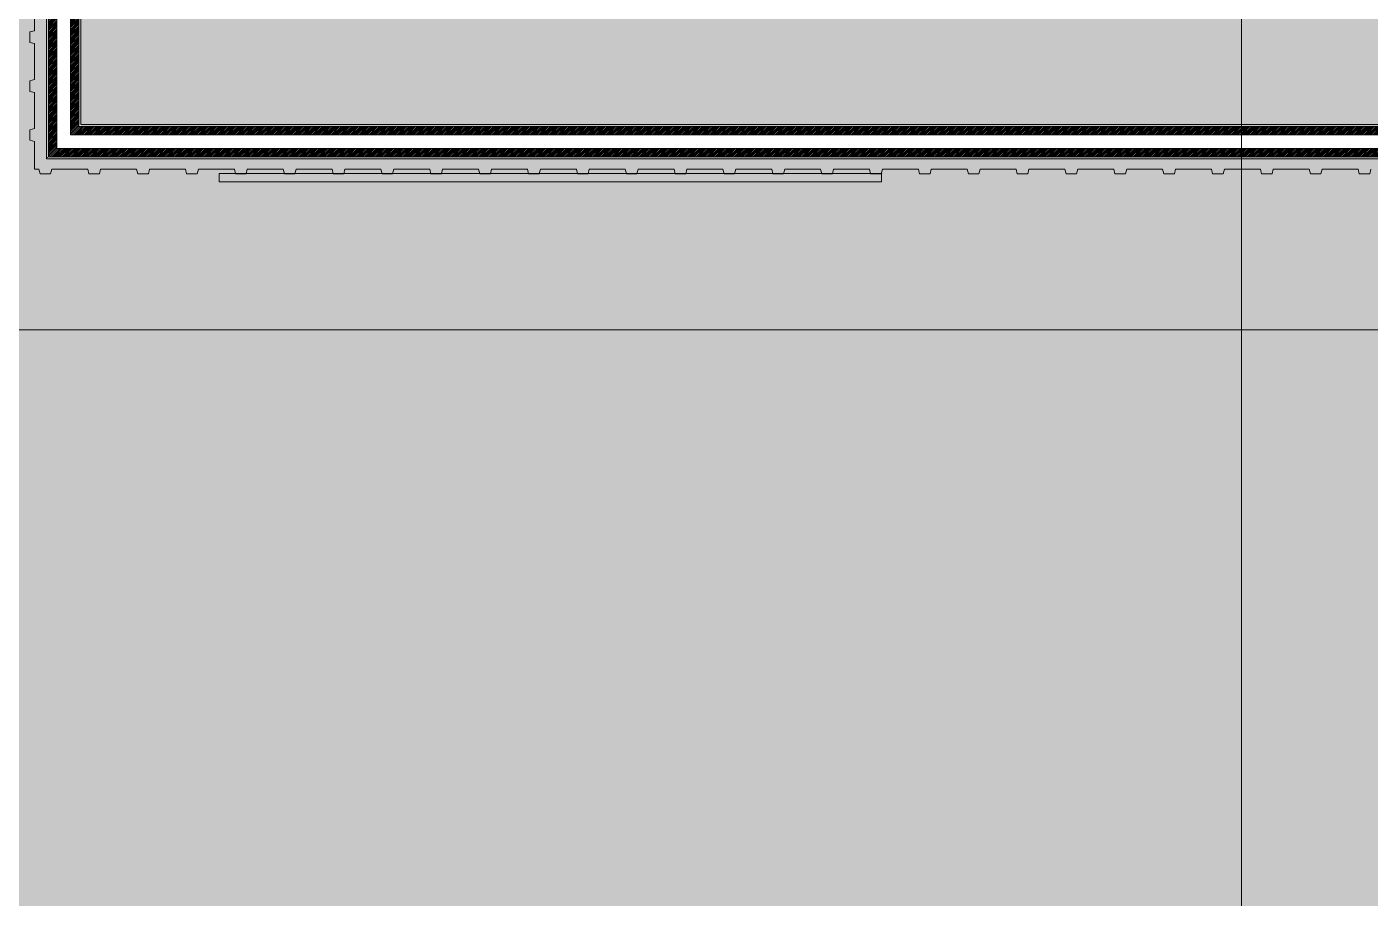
# Model space of a CAD drawing. Header units: millimetres. Extents: x 141848 to 1648660, y -465012 to -151356.
# Drawn here: x 162700 to 173697, y -265459 to -258331 of the extents above; entities that cross this region are included whole.
import ezdxf

# ---------------------------------------------------------------- set-up
doc = ezdxf.new("R2010")
doc.units = ezdxf.units.MM
doc.header["$MEASUREMENT"] = 0
doc.linetypes.add('Wipeout_Contour', pattern=[1000, 0, -1000])
doc.layers.add('Marques - Coupes', color=7, linetype='Continuous')
doc.layers.add('Sols_ Dalles', color=7, linetype='Continuous')
pattern_1 = [(45, (0, 175), (-55.684659, 55.684659), [0, -52.5, 0, -78.75]), (110, (175, 175), (74.000794, 26.934086), [0, -38.5, 0, -66.5])]
pattern_2 = [(45, (0, 0), (-7.0710678, 7.0710678), [])]

# ---------------------------------------------------------------- blocks, each defined once
blk = doc.blocks.new('Dalle_21_2', base_point=(162861, -259411))
at = {"layer": 'Sols_ Dalles', "linetype": 'Continuous', "lineweight": 0, "true_color": 0x3f3f3f}
blk.add_hatch(color=250, dxfattribs=at).paths.add_polyline_path([(162861, -259411), (195375, -259411), (195375, -231416), (162861, -231416)])
at = {"layer": 'Sols_ Dalles', "color": 250, "linetype": 'Continuous', "lineweight": 5, "true_color": 0x1f1f1f, "flags": 128}
blk.add_lwpolyline([(162861, -259411), (195375, -259411), (195375, -231416), (162861, -231416)], close=True, dxfattribs=at)
blk = doc.blocks.new('Mur_103_2', base_point=(195375, -259411))
at = {"color": 254, "linetype": 'Wipeout_Contour', "lineweight": 0, "ltscale": 918621.513168}
blk.add_wipeout([(163126, -259131), (163126, -259146), (163141, -259131)], dxfattribs=at)
at = {"color": 254, "linetype": 'Wipeout_Contour', "lineweight": 0, "ltscale": 918871.422039}
blk.add_wipeout([(162861, -259396), (162861, -259411), (162876, -259396)], dxfattribs=at)
at = {"linetype": 'Continuous', "lineweight": 5, "true_color": 0x5f5f5f}
h = blk.add_hatch(dxfattribs=at)
h.set_pattern_fill('Enduit_0002', color=251, style=0, pattern_type=2)
h.set_pattern_definition(pattern_1)
h.paths.add_polyline_path([(163126, -259131), (163126, -259146), (163141, -259131)])
h = blk.add_hatch(dxfattribs=at)
h.set_pattern_fill('Enduit_0002', color=251, style=0, pattern_type=2)
h.set_pattern_definition(pattern_1)
h.paths.add_polyline_path([(162861, -259396), (162861, -259411), (162876, -259396)])
at = {"color": 254, "linetype": 'Wipeout_Contour', "lineweight": 0, "ltscale": 918793.347361}
blk.add_wipeout([(162876, -259326), (162876, -259396), (162946, -259326)], dxfattribs=at)
at = {"linetype": 'Continuous', "lineweight": 5, "true_color": 0x5f5f5f}
h = blk.add_hatch(dxfattribs=at)
h.set_pattern_fill('Briques_terre_cuite__int_94', color=251, style=0, pattern_type=2)
h.set_pattern_definition(pattern_2)
h.paths.add_polyline_path([(162876, -259326), (162876, -259396), (162946, -259326)])
at = {"color": 254, "linetype": 'Wipeout_Contour', "lineweight": 0, "ltscale": 918680.828555}
blk.add_wipeout([(162946, -259216), (162946, -259326), (163056, -259216)], dxfattribs=at)
at = {"color": 254, "linetype": 'Wipeout_Contour', "lineweight": 0, "ltscale": 918892.416914}
blk.add_wipeout([(162876, -259396), (162861, -259411), (162876, -259411)], dxfattribs=at)
at = {"linetype": 'Continuous', "lineweight": 5, "true_color": 0x5f5f5f}
h = blk.add_hatch(dxfattribs=at)
h.set_pattern_fill('Enduit_0002', color=251, style=0, pattern_type=2)
h.set_pattern_definition(pattern_1)
h.paths.add_polyline_path([(162876, -259396), (162861, -259411), (162876, -259411)])
at = {"color": 254, "linetype": 'Wipeout_Contour', "lineweight": 0, "ltscale": 918623.59092}
blk.add_wipeout([(163056, -259146), (163056, -259216), (163126, -259146)], dxfattribs=at)
at = {"linetype": 'Continuous', "lineweight": 5, "true_color": 0x5f5f5f}
h = blk.add_hatch(dxfattribs=at)
h.set_pattern_fill('Briques_terre_cuite__int_94', color=251, style=0, pattern_type=2)
h.set_pattern_definition(pattern_2)
h.paths.add_polyline_path([(163056, -259146), (163056, -259216), (163126, -259146)])
at = {"color": 254, "linetype": 'Wipeout_Contour', "lineweight": 0, "ltscale": 1262074.220768366}
blk.add_wipeout([(195360, -259396), (162876, -259396), (162876, -259411), (195360, -259411)], dxfattribs=at)
at = {"linetype": 'Continuous', "lineweight": 5, "true_color": 0x5f5f5f}
h = blk.add_hatch(dxfattribs=at)
h.set_pattern_fill('Enduit_0002', color=251, style=0, pattern_type=2)
h.set_pattern_definition(pattern_1)
h.paths.add_polyline_path([(195360, -259396), (162876, -259396), (162876, -259411), (195360, -259411)])
at = {"color": 254, "linetype": 'Wipeout_Contour', "lineweight": 0, "ltscale": 918642.512024}
blk.add_wipeout([(163141, -259131), (163126, -259146), (163141, -259146)], dxfattribs=at)
at = {"linetype": 'Continuous', "lineweight": 5, "true_color": 0x5f5f5f}
h = blk.add_hatch(dxfattribs=at)
h.set_pattern_fill('Enduit_0002', color=251, style=0, pattern_type=2)
h.set_pattern_definition(pattern_1)
h.paths.add_polyline_path([(163141, -259131), (163126, -259146), (163141, -259146)])
at = {"color": 254, "linetype": 'Wipeout_Contour', "lineweight": 0, "ltscale": 918890.171773}
blk.add_wipeout([(162876, -259396), (162946, -259396), (162946, -259326)], dxfattribs=at)
at = {"linetype": 'Continuous', "lineweight": 5, "true_color": 0x5f5f5f}
h = blk.add_hatch(dxfattribs=at)
h.set_pattern_fill('Briques_terre_cuite__int_94', color=251, style=0, pattern_type=2)
h.set_pattern_definition(pattern_2)
h.paths.add_polyline_path([(162876, -259396), (162946, -259396), (162946, -259326)])
at = {"color": 7, "linetype": 'Continuous', "lineweight": 5}
blk.add_line((162876, -259326), (162876, -259396), dxfattribs=at)
at = {"color": 7, "linetype": 'Continuous', "lineweight": 5, "flags": 128}
blk.add_lwpolyline([(162861, -259411), (162861, -259396)], dxfattribs=at)
at = {"color": 254, "linetype": 'Wipeout_Contour', "lineweight": 0, "ltscale": 1261165.429562943}
blk.add_wipeout([(195095, -259131), (163141, -259131), (163141, -259146), (195095, -259146)], dxfattribs=at)
at = {"linetype": 'Continuous', "lineweight": 5, "true_color": 0x5f5f5f}
h = blk.add_hatch(dxfattribs=at)
h.set_pattern_fill('Enduit_0002', color=251, style=0, pattern_type=2)
h.set_pattern_definition(pattern_1)
h.paths.add_polyline_path([(195095, -259131), (163141, -259131), (163141, -259146), (195095, -259146)])
at = {"color": 254, "linetype": 'Wipeout_Contour', "lineweight": 0, "ltscale": 1261924.586160465}
blk.add_wipeout([(195290, -259326), (162946, -259326), (162946, -259396), (195290, -259396)], dxfattribs=at)
at = {"linetype": 'Continuous', "lineweight": 5, "true_color": 0x5f5f5f}
h = blk.add_hatch(dxfattribs=at)
h.set_pattern_fill('Briques_terre_cuite__int_94', color=251, style=0, pattern_type=2)
h.set_pattern_definition(pattern_2)
h.paths.add_polyline_path([(195290, -259326), (162946, -259326), (162946, -259396), (195290, -259396)])
at = {"color": 7, "linetype": 'Continuous', "lineweight": 5}
for p, q in [((162876, -259396), (162946, -259396)), ((162946, -259396), (195290, -259396))]:
    blk.add_line(p, q, dxfattribs=at)
at = {"color": 7, "linetype": 'Continuous', "lineweight": 5, "flags": 128}
blk.add_lwpolyline([(162861, -259411), (195360, -259411)], dxfattribs=at)
at = {"color": 254, "linetype": 'Wipeout_Contour', "lineweight": 0, "ltscale": 918832.81472}
blk.add_wipeout([(163056, -259216), (162946, -259326), (163056, -259326)], dxfattribs=at)
at = {"color": 7, "linetype": 'Continuous', "lineweight": 5}
blk.add_line((162946, -259216), (162946, -259326), dxfattribs=at)
at = {"color": 254, "linetype": 'Wipeout_Contour', "lineweight": 0, "ltscale": 1261613.149607101}
blk.add_wipeout([(195180, -259216), (163056, -259216), (163056, -259326), (195180, -259326)], dxfattribs=at)
at = {"color": 7, "linetype": 'Continuous', "lineweight": 5}
for p, q in [((162946, -259326), (163056, -259326)), ((163056, -259326), (195180, -259326))]:
    blk.add_line(p, q, dxfattribs=at)
at = {"color": 254, "linetype": 'Wipeout_Contour', "lineweight": 0, "ltscale": 918720.432048}
blk.add_wipeout([(163126, -259146), (163056, -259216), (163126, -259216)], dxfattribs=at)
at = {"linetype": 'Continuous', "lineweight": 5, "true_color": 0x5f5f5f}
h = blk.add_hatch(dxfattribs=at)
h.set_pattern_fill('Briques_terre_cuite__int_94', color=251, style=0, pattern_type=2)
h.set_pattern_definition(pattern_2)
h.paths.add_polyline_path([(163126, -259146), (163056, -259216), (163126, -259216)])
at = {"color": 7, "linetype": 'Continuous', "lineweight": 5}
blk.add_line((163056, -259146), (163056, -259216), dxfattribs=at)
at = {"color": 254, "linetype": 'Wipeout_Contour', "lineweight": 0, "ltscale": 1261307.336555143}
blk.add_wipeout([(195110, -259146), (163126, -259146), (163126, -259216), (195110, -259216)], dxfattribs=at)
at = {"linetype": 'Continuous', "lineweight": 5, "true_color": 0x5f5f5f}
h = blk.add_hatch(dxfattribs=at)
h.set_pattern_fill('Briques_terre_cuite__int_94', color=251, style=0, pattern_type=2)
h.set_pattern_definition(pattern_2)
h.paths.add_polyline_path([(195110, -259146), (163126, -259146), (163126, -259216), (195110, -259216)])
at = {"color": 7, "linetype": 'Continuous', "lineweight": 5}
for p, q in [((163126, -259131), (163126, -259146)), ((195095, -259146), (163126, -259146)), ((163056, -259216), (163126, -259216)), ((163126, -259216), (195110, -259216))]:
    blk.add_line(p, q, dxfattribs=at)
at = {"color": 7, "linetype": 'Continuous', "lineweight": 5, "flags": 128}
blk.add_lwpolyline([(195095, -259131), (163141, -259131)], dxfattribs=at)
blk = doc.blocks.new('Mur_116_2', base_point=(162861, -259411))
at = {"color": 254, "linetype": 'Wipeout_Contour', "lineweight": 0, "ltscale": 1178565.227435705}
blk.add_wipeout([(162861, -259396), (162876, -259396), (162876, -231431), (162861, -231431)], dxfattribs=at)
at = {"color": 254, "linetype": 'Wipeout_Contour', "lineweight": 0, "ltscale": 1179137.098577522}
blk.add_wipeout([(163141, -259131), (163141, -231696), (163126, -231696), (163126, -259131)], dxfattribs=at)
at = {"linetype": 'Continuous', "lineweight": 5, "true_color": 0x5f5f5f}
h = blk.add_hatch(dxfattribs=at)
h.set_pattern_fill('Enduit_0002', color=251, style=0, pattern_type=2)
h.set_pattern_definition(pattern_1)
h.paths.add_polyline_path([(162861, -259396), (162876, -259396), (162876, -231431), (162861, -231431)])
h = blk.add_hatch(dxfattribs=at)
h.set_pattern_fill('Enduit_0002', color=251, style=0, pattern_type=2)
h.set_pattern_definition(pattern_1)
h.paths.add_polyline_path([(163141, -259131), (163141, -231696), (163126, -231696), (163126, -259131)])
at = {"color": 254, "linetype": 'Wipeout_Contour', "lineweight": 0, "ltscale": 1178655.292353518}
blk.add_wipeout([(162946, -259326), (162946, -231501), (162876, -231501), (162876, -259326)], dxfattribs=at)
at = {"linetype": 'Continuous', "lineweight": 5, "true_color": 0x5f5f5f}
h = blk.add_hatch(dxfattribs=at)
h.set_pattern_fill('Briques_terre_cuite__int_94', color=251, style=0, pattern_type=2)
h.set_pattern_definition(pattern_2)
h.paths.add_polyline_path([(162946, -259326), (162946, -231501), (162876, -231501), (162876, -259326)])
at = {"color": 7, "linetype": 'Continuous', "lineweight": 5}
for p, q in [((162876, -231501), (162876, -259326)), ((162876, -259326), (162876, -259396))]:
    blk.add_line(p, q, dxfattribs=at)
at = {"color": 7, "linetype": 'Continuous', "lineweight": 5, "flags": 128}
blk.add_lwpolyline([(162861, -231431), (162861, -259396)], dxfattribs=at)
at = {"color": 254, "linetype": 'Wipeout_Contour', "lineweight": 0, "ltscale": 1178848.327421639}
blk.add_wipeout([(163056, -259216), (163056, -231611), (162946, -231611), (162946, -259216)], dxfattribs=at)
at = {"color": 7, "linetype": 'Continuous', "lineweight": 5}
for p, q in [((162946, -231611), (162946, -259216)), ((162946, -259216), (162946, -259326))]:
    blk.add_line(p, q, dxfattribs=at)
at = {"color": 254, "linetype": 'Wipeout_Contour', "lineweight": 0, "ltscale": 1179043.751968517}
blk.add_wipeout([(163126, -259146), (163126, -231681), (163056, -231681), (163056, -259146)], dxfattribs=at)
at = {"linetype": 'Continuous', "lineweight": 5, "true_color": 0x5f5f5f}
h = blk.add_hatch(dxfattribs=at)
h.set_pattern_fill('Briques_terre_cuite__int_94', color=251, style=0, pattern_type=2)
h.set_pattern_definition(pattern_2)
h.paths.add_polyline_path([(163126, -259146), (163126, -231681), (163056, -231681), (163056, -259146)])
at = {"color": 7, "linetype": 'Continuous', "lineweight": 5}
for p, q in [((163056, -231681), (163056, -259146)), ((163126, -259131), (163126, -231696)), ((163056, -259146), (163056, -259216)), ((163126, -259131), (163126, -259146))]:
    blk.add_line(p, q, dxfattribs=at)
at = {"color": 7, "linetype": 'Continuous', "lineweight": 5, "flags": 128}
blk.add_lwpolyline([(163141, -259131), (163141, -231696)], dxfattribs=at)
blk = doc.blocks.new('Tôle profilée 25')
at = {"color": 7, "linetype": 'Continuous', "lineweight": 5}
for p, q in [((0, 32690.15), (0, 32652.775)), ((0, 32652.775), (-38, 32643.25)), ((-38, 32643.25), (-38, 32556.75)), ((-38, 32556.75), (0, 32547.225)), ((0, 32547.225), (0, 32400)), ((0, 32400), (0, 32252.775)), ((0, 32252.775), (-38, 32243.25)), ((-38, 32243.25), (-38, 32156.75)), ((-38, 32156.75), (0, 32147.225)), ((0, 32147.225), (0, 32000)), ((0, 32000), (0, 31852.775)), ((0, 31852.775), (-38, 31843.25)), ((-38, 31843.25), (-38, 31756.75)), ((-38, 31756.75), (0, 31747.225)), ((0, 31747.225), (0, 31600)), ((0, 31600), (0, 31452.775)), ((0, 31452.775), (-38, 31443.25)), ((-38, 31443.25), (-38, 31356.75)), ((-38, 31356.75), (0, 31347.225)), ((0, 31347.225), (0, 31200)), ((0, 31200), (0, 31052.775)), ((0, 31052.775), (-38, 31043.25)), ((-38, 31043.25), (-38, 30956.75)), ((-38, 30956.75), (0, 30947.225)), ((0, 30947.225), (0, 30800)), ((0, 30800), (0, 30652.775)), ((0, 30652.775), (-38, 30643.25)), ((-38, 30643.25), (-38, 30556.75)), ((-38, 30556.75), (0, 30547.225)), ((0, 30547.225), (0, 30400)), ((0, 30400), (0, 30252.775)), ((0, 30252.775), (-38, 30243.25)), ((-38, 30243.25), (-38, 30156.75)), ((-38, 30156.75), (0, 30147.225)), ((0, 30147.225), (0, 30000)), ((0, 30000), (0, 29852.775)), ((0, 29852.775), (-38, 29843.25)), ((-38, 29843.25), (-38, 29756.75)), ((-38, 29756.75), (0, 29747.225)), ((0, 29747.225), (0, 29600)), ((0, 29600), (0, 29452.775)), ((0, 29452.775), (-38, 29443.25)), ((-38, 29443.25), (-38, 29356.75)), ((-38, 29356.75), (0, 29347.225)), ((0, 29347.225), (0, 29200)), ((0, 29200), (0, 29052.775)), ((0, 29052.775), (-38, 29043.25)), ((-38, 29043.25), (-38, 28956.75)), ((-38, 28956.75), (0, 28947.225)), ((0, 28947.225), (0, 28800)), ((0, 28800), (0, 28652.775)), ((0, 28652.775), (-38, 28643.25)), ((-38, 28643.25), (-38, 28556.75)), ((-38, 28556.75), (0, 28547.225)), ((0, 28547.225), (0, 28400)), ((0, 28400), (0, 28252.775)), ((0, 28252.775), (-38, 28243.25)), ((-38, 28243.25), (-38, 28156.75)), ((-38, 28156.75), (0, 28147.225)), ((0, 28147.225), (0, 28000)), ((0, 28000), (0, 27852.775)), ((0, 27852.775), (-38, 27843.25)), ((-38, 27843.25), (-38, 27756.75)), ((-38, 27756.75), (0, 27747.225)), ((0, 27747.225), (0, 27600)), ((0, 27600), (0, 27452.775)), ((0, 27452.775), (-38, 27443.25)), ((-38, 27443.25), (-38, 27356.75)), ((-38, 27356.75), (0, 27347.225)), ((0, 27347.225), (0, 27200)), ((0, 27200), (0, 27052.775)), ((0, 27052.775), (-38, 27043.25)), ((-38, 27043.25), (-38, 26956.75)), ((-38, 26956.75), (0, 26947.225)), ((0, 26947.225), (0, 26800)), ((0, 26800), (0, 26652.775)), ((0, 26652.775), (-38, 26643.25)), ((-38, 26643.25), (-38, 26556.75)), ((-38, 26556.75), (0, 26547.225)), ((0, 26547.225), (0, 26400)), ((0, 26400), (0, 26252.775)), ((0, 26252.775), (-38, 26243.25)), ((-38, 26243.25), (-38, 26156.75)), ((-38, 26156.75), (0, 26147.225)), ((0, 26147.225), (0, 26000)), ((0, 26000), (0, 25852.775)), ((0, 25852.775), (-38, 25843.25)), ((-38, 25843.25), (-38, 25756.75)), ((-38, 25756.75), (0, 25747.225)), ((0, 25747.225), (0, 25600)), ((0, 25600), (0, 25452.775)), ((0, 25452.775), (-38, 25443.25)), ((-38, 25443.25), (-38, 25356.75)), ((-38, 25356.75), (0, 25347.225)), ((0, 25347.225), (0, 25200)), ((0, 25200), (0, 25052.775)), ((0, 25052.775), (-38, 25043.25)), ((-38, 25043.25), (-38, 24956.75)), ((-38, 24956.75), (0, 24947.225)), ((0, 24947.225), (0, 24800)), ((0, 24800), (0, 24652.775)), ((0, 24652.775), (-38, 24643.25)), ((-38, 24643.25), (-38, 24556.75)), ((-38, 24556.75), (0, 24547.225)), ((0, 24547.225), (0, 24400)), ((0, 24400), (0, 24252.775)), ((0, 24252.775), (-38, 24243.25)), ((-38, 24243.25), (-38, 24156.75)), ((-38, 24156.75), (0, 24147.225)), ((0, 24147.225), (0, 24000)), ((0, 24000), (0, 23852.775)), ((0, 23852.775), (-38, 23843.25)), ((-38, 23843.25), (-38, 23756.75)), ((-38, 23756.75), (0, 23747.225)), ((0, 23747.225), (0, 23600)), ((0, 23600), (0, 23452.775)), ((0, 23452.775), (-38, 23443.25)), ((-38, 23443.25), (-38, 23356.75)), ((-38, 23356.75), (0, 23347.225)), ((0, 23347.225), (0, 23200)), ((0, 23200), (0, 23052.775)), ((0, 23052.775), (-38, 23043.25)), ((-38, 23043.25), (-38, 22956.75)), ((-38, 22956.75), (0, 22947.225)), ((0, 22947.225), (0, 22800)), ((0, 22800), (0, 22652.775)), ((0, 22652.775), (-38, 22643.25)), ((-38, 22643.25), (-38, 22556.75)), ((-38, 22556.75), (0, 22547.225)), ((0, 22547.225), (0, 22400)), ((0, 22400), (0, 22252.775)), ((0, 22252.775), (-38, 22243.25)), ((-38, 22243.25), (-38, 22156.75)), ((-38, 22156.75), (0, 22147.225)), ((0, 22147.225), (0, 22000)), ((0, 22000), (0, 21852.775)), ((0, 21852.775), (-38, 21843.25)), ((-38, 21843.25), (-38, 21756.75)), ((-38, 21756.75), (0, 21747.225))]:
    blk.add_line(p, q, dxfattribs=at)
blk = doc.blocks.new('Tôle profilée 25_12')
at = {"color": 7, "linetype": 'Continuous', "lineweight": 5}
for p, q in [((0, 28078.823), (0, 28000)), ((0, 28000), (0, 27852.775)), ((0, 27852.775), (-38, 27843.25)), ((-38, 27843.25), (-38, 27756.75)), ((-38, 27756.75), (0, 27747.225)), ((0, 27747.225), (0, 27600)), ((0, 27600), (0, 27452.775)), ((0, 27452.775), (-38, 27443.25)), ((-38, 27443.25), (-38, 27356.75)), ((-38, 27356.75), (0, 27347.225)), ((0, 27347.225), (0, 27200)), ((0, 27200), (0, 27052.775)), ((0, 27052.775), (-38, 27043.25)), ((-38, 27043.25), (-38, 26956.75)), ((-38, 26956.75), (0, 26947.225)), ((0, 26947.225), (0, 26800))]:
    blk.add_line(p, q, dxfattribs=at)
blk = doc.blocks.new('Texte 3D 25')
at = {"color": 7, "linetype": 'Continuous', "lineweight": 5}
for q in [(0, 0), (5423, -68)]:
    blk.add_line((5423, 0), q, dxfattribs=at)
at = {"color": 7, "linetype": 'Continuous', "lineweight": 5, "flags": 128}
blk.add_lwpolyline([(0, 0), (0, -68), (5423, -68), (5423, 0)], close=True, dxfattribs=at)
at = {"color": 7, "linetype": 'Continuous', "lineweight": 5}
blk.add_point((5423, 0), dxfattribs=at)
blk = doc.blocks.new('Plan de coupe_1_2', base_point=(172644, -165306))
at = {"layer": 'Marques - Coupes', "color": 7, "linetype": 'Continuous', "lineweight": 5}
blk.add_line((172644, -165556), (172644, -266659), dxfattribs=at)

msp = doc.modelspace()

# ---------------------------------------------------------------- hatches: boundary and pattern name
at = {"linetype": 'Continuous', "lineweight": 0, "true_color": 0x6f6f6f}
h = msp.add_hatch(color=8, dxfattribs=at)
h.paths.add_polyline_path([(141848.442, -275935.042), (141848.442, -295062.571), (269220.821, -293826.868), (269220.821, -270902.734), (268763.049, -270902.734), (254213.6, -271040.575), (254213.6, -163437.635), (153156.2, -163437.635), (153156.2, -271040.575), (153182.962, -271040.57), (153183.146, -272000.514, -0.409427364), (149183.681, -275935.042)])
h.paths.add_polyline_path([(158435.584, -260639.953), (155145.584, -260639.953), (155145.584, -248364.953), (155145.584, -243089.974), (155145.584, -242189.974), (158435.584, -242189.974)], flags=0)
h.paths.add_polyline_path([(196775.042, -260810.571), (196775.042, -222495.57), (186955.542, -222495.57), (186955.542, -218295.57), (196754.55, -218295.57), (196754.55, -208495.57), (196754.55, -204495.57), (193355.542, -204495.57), (193355.542, -201780.57), (193355.542, -195161.535), (195576.034, -195161.535), (195576.034, -189810.571), (217850.068, -189810.571), (217850.068, -262266.885), (245610.045, -262266.885), (245610.045, -253395.571), (245626.034, -253395.571), (246426.034, -253395.571), (247826.034, -253395.571), (247826.034, -248005.571), (247826.034, -246605.571), (245626.034, -246605.571), (245610.045, -246605.571), (245610.045, -171995.57), (212806.28, -171995.57), (161503.433, -171995.57), (161503.433, -193810.571), (161503.433, -230015.57), (161503.433, -260810.571)], flags=0)
h.paths.add_polyline_path([(162737.042, -269433.913, -0.09031866), (162858.773, -268727.623, -0.201448728), (163912.639, -267592.74, -0.104211445), (164718.006, -267415.055), (165317.979, -267409.371, -0.104044608), (166125.354, -267571.244, -0.238255457), (167284.257, -268953.318, -0.055188622), (167336.836, -269390.334), (167338.931, -269611.438), (167351.046, -270890.267), (167092.583, -271892.761, -0.267949192), (165370.083, -272909.124), (164770.11, -272914.808, -0.193717464), (163379.252, -272370.185, -0.070568756), (163028.663, -271931.262, -0.131652498), (162751.253, -270933.845)], flags=0)
h.paths.add_polyline_path([(173316.986, -273599.031), (173316.986, -273452.052), (173330.488, -267377.824, -0.380556701), (175316.986, -265609.826), (175394.714, -265609.826), (175394.714, -270609.826), (190394.714, -270609.826), (190394.714, -265609.826), (195356.191, -265609.826, -0.414213562), (196856.191, -267109.826), (196856.191, -273660.699, -0.345501612), (195137.285, -275433.432), (175327.752, -275599.002, -0.415791099)], flags=0)
h.paths.add_polyline_path([(205510.093, -271504.083, -0.134473934), (205230.948, -270484.937), (205230.948, -268984.937, -0.414213562), (207230.948, -266984.937), (207830.948, -266984.937, -0.414213562), (209830.948, -268984.937), (209830.948, -270484.937, -0.128820346), (209574.03, -271465.581, -0.270936291), (207830.948, -272484.937), (207230.948, -272484.937, -0.264979997)], flags=0)
h.paths.add_polyline_path([(217862.687, -273329.325), (217869.949, -267730.336, -0.098561509), (218100.718, -266943.721), (218117.681, -266951.545, -0.258849002), (219955.479, -265605.827), (219953.141, -265587.294), (220637.569, -265587.294), (220637.569, -265687.294), (220637.569, -270687.294), (250537.569, -270687.294), (250537.569, -265687.294), (252208.004, -265687.294), (254186.294, -265687.294), (254186.294, -267687.294), (254186.294, -271062.255, 0.001345761), (254186.323, -271073.021), (254197.209, -273095.233, -0.414213562), (252208.004, -275105.97), (243484.534, -275105.97, -0.005188955), (243431.438, -275116.103), (235447.992, -275196.191), (220071.012, -275253.24, -0.386553331), (217873.089, -273475.385, -0.025189219)], flags=0)
at = {"layer": 'Sols_ Dalles', "linetype": 'Continuous', "lineweight": 0, "true_color": 0x2e271c}
msp.add_hatch(color=250, dxfattribs=at).paths.add_polyline_path([(161503.433, -171995.57), (161503.433, -230015.57), (161503.433, -260810.571), (196775.042, -260810.571), (196775.042, -260795.571), (196775.042, -258649.982), (196775.042, -258010.558), (196775.042, -222495.57), (186955.542, -222495.57), (186955.542, -218295.57), (196754.55, -218295.57), (196754.55, -204495.57), (193355.542, -204495.57), (193355.542, -195161.535), (195576.034, -195161.535), (195576.034, -189810.571), (217805.542, -189810.571), (217805.542, -253395.57), (217805.542, -253415.571), (219205.542, -253415.571), (219205.542, -253395.57), (219205.542, -188410.571), (191955.542, -188410.571), (191955.542, -190035.076), (194140.476, -190023.061), (194160.967, -193749.52), (191976.034, -193761.535), (191955.542, -200380.57), (191955.542, -205895.57), (195354.55, -205895.57), (195354.55, -216895.57), (185555.542, -216895.57), (185555.542, -223895.57), (195354.55, -223895.57), (195354.55, -258649.982), (195354.55, -259410.571), (163990.222, -259410.571), (162860.681, -259410.571), (162860.681, -231415.57), (162860.681, -173395.57), (244226.034, -173395.57), (244226.034, -248005.571), (245626.034, -248005.571), (246426.034, -248005.571), (246426.034, -251817.03), (245610.045, -251817.03), (244211.034, -251817.03), (244211.034, -253395.571), (246426.034, -253395.571), (247826.034, -253395.571), (247826.034, -248005.571), (247826.034, -246605.571), (245626.034, -246605.571), (245626.034, -171995.57)])

# ---------------------------------------------------------------- linework, layer by layer
at = {"layer": 'Sols_ Dalles', "color": 250, "linetype": 'Continuous', "lineweight": 5, "true_color": 0x1f1f1f}
msp.add_lwpolyline([(245626.034, -246605.571), (245626.034, -171995.57), (161503.433, -171995.57), (161503.433, -230015.57), (161503.433, -260810.571), (196775.042, -260810.571), (196775.042, -260795.571), (196775.042, -258649.982), (196775.042, -258010.558), (196775.042, -222495.57), (186955.542, -222495.57), (186955.542, -218295.57), (196754.55, -218295.57), (196754.55, -204495.57), (193355.542, -204495.57), (193355.542, -201780.57), (193355.542, -195161.535)], dxfattribs=at)

# ---------------------------------------------------------------- block references
at = {"color": 7, "linetype": 'Continuous', "lineweight": 5, "xscale": -1, "zscale": 1000, "rotation": 180}
msp.add_blockref('Tôle profilée 25_12', (162760.681, -231415.57), dxfattribs=at)
at = {"color": 7, "linetype": 'Continuous', "lineweight": 5, "zscale": 1000, "rotation": 90}
msp.add_blockref('Tôle profilée 25', (195450.832, -259494.393), dxfattribs=at)
at = {"color": 7, "linetype": 'Continuous', "lineweight": 5, "zscale": 1000}
msp.add_blockref('Texte 3D 25', (164274.641, -259531.976), dxfattribs=at)
at = {"layer": 'Sols_ Dalles', "color": 250, "linetype": 'Continuous', "lineweight": 5, "true_color": 0x1f1f1f}
msp.add_blockref('Dalle_21_2', (162860.681, -259410.571), dxfattribs=at)

# ---------------------------------------------------------------- next in the draw order: block references
at = {"color": 7, "lineweight": 5}
msp.add_blockref('Mur_103_2', (195375.042, -259410.571), dxfattribs=at)

# ---------------------------------------------------------------- next in the draw order: block references
msp.add_blockref('Mur_116_2', (162860.681, -259410.571), dxfattribs=at)
at = {"layer": 'Marques - Coupes', "color": 7, "lineweight": 5}
msp.add_blockref('Plan de coupe_1_2', (172643.741, -165305.968), dxfattribs=at)

doc.saveas('drawing.dxf')
